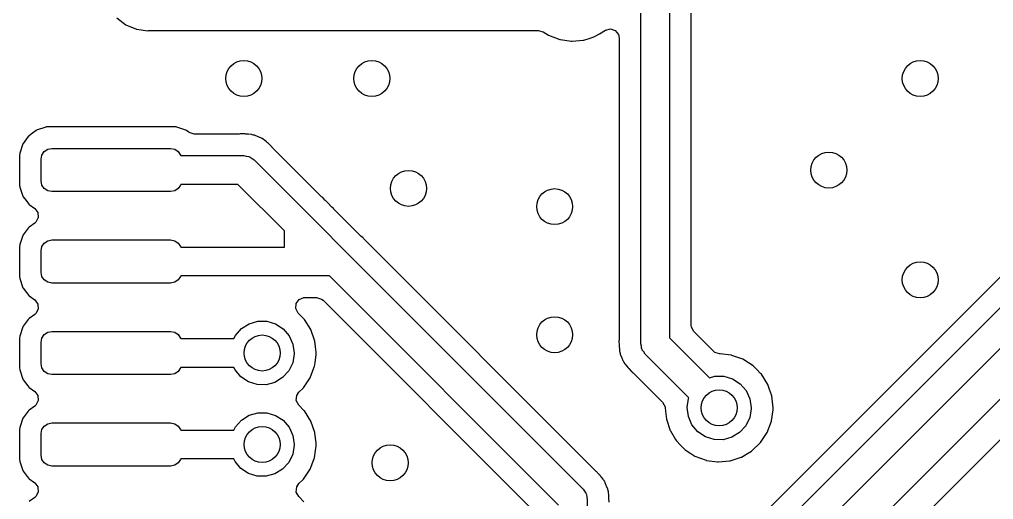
# Model space of a CAD drawing. Extents: x 0.02 to 3.18, y 0.02 to 2.78.
# Drawn here: x 0.837 to 1.37, y 2.01 to 2.272 of the extents above; entities that cross this region are included whole.
import ezdxf

# ---------------------------------------------------------------- set-up
doc = ezdxf.new("R2010")
doc.units = 0
doc.header["$MEASUREMENT"] = 0
doc.layers.add('BLACK', color=7, linetype='CONTINUOUS')

msp = doc.modelspace()

# ---------------------------------------------------------------- linework, layer by layer
at = {"layer": 'BLACK', "linetype": 'CONTINUOUS'}
for p, q in [((1.17713, 2.095), (1.17713, 2.39244)), ((1.19287, 2.39244), (1.19287, 2.09826)), ((1.15829, 1.84943), (1.68805, 2.37919)), ((1.2047, 2.10522), (1.2047, 2.38042)), ((1.70149, 2.37036), (1.17173, 1.8406)), ((0.89054, 2.27314), (0.892052, 2.27198)), ((0.892052, 2.27198), (0.895479, 2.26935)), ((0.895479, 2.26935), (0.90123, 2.26697)), ((0.90123, 2.26697), (0.907402, 2.26615)), ((0.907402, 2.26615), (0.907724, 2.2662)), ((0.907724, 2.2662), (0.908629, 2.26632)), ((0.908629, 2.26632), (0.909276, 2.26636)), ((0.909276, 2.26636), (1.12104, 2.26636)), ((1.12104, 2.26636), (1.12376, 2.26555)), ((1.12376, 2.26555), (1.12668, 2.26364)), ((1.1545, 2.26447), (1.15779, 2.26644)), ((1.15779, 2.26644), (1.1605, 2.26713)), ((1.1605, 2.26713), (1.16316, 2.26626)), ((1.16316, 2.26626), (1.16491, 2.26408)), ((1.12668, 2.26364), (1.13285, 2.26134)), ((1.13285, 2.26134), (1.13313, 2.2613)), ((1.13313, 2.2613), (1.13313, 2.2613)), ((1.13313, 2.2613), (1.13911, 2.26051)), ((1.13911, 2.26051), (1.13911, 2.26051)), ((1.13911, 2.26051), (1.13938, 2.26047)), ((1.13938, 2.26047), (1.13966, 2.2605)), ((1.13966, 2.2605), (1.14566, 2.26104)), ((1.13966, 2.2605), (1.13966, 2.2605)), ((1.14566, 2.26104), (1.14594, 2.26107)), ((1.14594, 2.26107), (1.14935, 2.26218)), ((1.14935, 2.26218), (1.15194, 2.26302)), ((1.15194, 2.26302), (1.1522, 2.2631)), ((1.15194, 2.26302), (1.15194, 2.26302)), ((1.1522, 2.2631), (1.1545, 2.26447)), ((1.16491, 2.26408), (1.1653, 2.26218)), ((1.1653, 2.26218), (1.1653, 2.09776)), ((0.846269, 2.21154), (0.84368, 2.20962)), ((0.84627, 2.21154), (0.846269, 2.21154)), ((0.846568, 2.21176), (0.84627, 2.21154)), ((0.8516, 2.21352), (0.846568, 2.21176)), ((0.851901, 2.21355), (0.8516, 2.21352)), ((0.852136, 2.21358), (0.851901, 2.21355)), ((0.851901, 2.21355), (0.851901, 2.21355)), ((0.852841, 2.21364), (0.852136, 2.21358)), ((0.922041, 2.21364), (0.852841, 2.21364)), ((0.922746, 2.21358), (0.922041, 2.21364)), ((0.922981, 2.21355), (0.922746, 2.21358)), ((0.923282, 2.21352), (0.922981, 2.21355)), ((0.922981, 2.21355), (0.922981, 2.21355)), ((0.928314, 2.21176), (0.923282, 2.21352)), ((0.928612, 2.21154), (0.928314, 2.21176)), ((0.929779, 2.21068), (0.928612, 2.21154)), ((0.928612, 2.21154), (0.928612, 2.21154)), ((0.842057, 2.20829), (0.839329, 2.2046)), ((0.842278, 2.20859), (0.842057, 2.20829)), ((0.84368, 2.20962), (0.842278, 2.20859)), ((0.930045, 2.21049), (0.929779, 2.21068)), ((0.932727, 2.2097), (0.930045, 2.21049)), ((0.957389, 2.2097), (0.932727, 2.2097)), ((0.957948, 2.20976), (0.957389, 2.2097)), ((0.9583, 2.20979), (0.957948, 2.20976)), ((0.957948, 2.20976), (0.957948, 2.20976)), ((0.958646, 2.20986), (0.9583, 2.20979)), ((0.959962, 2.20976), (0.958646, 2.20986)), ((0.960569, 2.20972), (0.959962, 2.20976)), ((0.960937, 2.2097), (0.960569, 2.20972)), ((0.961535, 2.2097), (0.960937, 2.2097)), ((0.962053, 2.20962), (0.961535, 2.2097)), ((0.962447, 2.20958), (0.962053, 2.20962)), ((0.964275, 2.20944), (0.962447, 2.20958)), ((0.964606, 2.20932), (0.964275, 2.20944)), ((0.964752, 2.20929), (0.964606, 2.20932)), ((0.965329, 2.20914), (0.964752, 2.20929)), ((0.965471, 2.20909), (0.965329, 2.20914)), ((0.96582, 2.20904), (0.965471, 2.20909)), ((0.96614, 2.20889), (0.96582, 2.20904)), ((0.967478, 2.20826), (0.96614, 2.20889)), ((0.96614, 2.20889), (0.96614, 2.20889)), ((0.967845, 2.2081), (0.967478, 2.20826)), ((0.969189, 2.2076), (0.967845, 2.2081)), ((0.96956, 2.20746), (0.969189, 2.2076)), ((0.969843, 2.20725), (0.96956, 2.20746)), ((0.969973, 2.20718), (0.969843, 2.20725)), ((0.970486, 2.20687), (0.969973, 2.20718)), ((0.97061, 2.20679), (0.970486, 2.20687)), ((0.97093, 2.20664), (0.97061, 2.20679)), ((0.971194, 2.2064), (0.97093, 2.20664)), ((0.972302, 2.20543), (0.971194, 2.2064)), ((1.44884, 2.20671), (1.08802, 1.84589)), ((0.839109, 2.2043), (0.837342, 2.19927)), ((0.839329, 2.2046), (0.839109, 2.2043)), ((0.839329, 2.2046), (0.839329, 2.2046)), ((0.850785, 2.20008), (0.852701, 2.20136)), ((0.852701, 2.20136), (0.854961, 2.20181)), ((0.854961, 2.20181), (0.919921, 2.20181)), ((0.919921, 2.20181), (0.922181, 2.20136)), ((0.922181, 2.20136), (0.924097, 2.20008)), ((0.972611, 2.20518), (0.972302, 2.20543)), ((0.972792, 2.20504), (0.972611, 2.20518)), ((0.972933, 2.20493), (0.972792, 2.20504)), ((0.973374, 2.20449), (0.972933, 2.20493)), ((0.973598, 2.20428), (0.973374, 2.20449)), ((0.974429, 2.20355), (0.973598, 2.20428)), ((0.97516, 2.2029), (0.974429, 2.20355)), ((0.975349, 2.2026), (0.97516, 2.2029)), ((0.975578, 2.20233), (0.975349, 2.2026)), ((0.975593, 2.20235), (0.975578, 2.20233)), ((0.975887, 2.20198), (0.975593, 2.20235)), ((1.00209, 2.17578), (0.975887, 2.20198)), ((1.09443, 1.83557), (1.46213, 2.20326)), ((0.837342, 2.19927), (0.837224, 2.19802)), ((0.837224, 2.19802), (0.837224, 2.18198)), ((0.849055, 2.19591), (0.849505, 2.19817)), ((0.849055, 2.18409), (0.849055, 2.19591)), ((0.849505, 2.19817), (0.850785, 2.20008)), ((0.924097, 2.20008), (0.925377, 2.19817)), ((0.925377, 2.19817), (0.925435, 2.19787)), ((0.925435, 2.19787), (0.960014, 2.19787)), ((0.960014, 2.19787), (0.961296, 2.19758)), ((0.961296, 2.19758), (0.962602, 2.19743)), ((0.962602, 2.19743), (0.962986, 2.19719)), ((0.962986, 2.19719), (0.963427, 2.19709)), ((0.963427, 2.19709), (0.964454, 2.19627)), ((0.964454, 2.19627), (0.965568, 2.19557)), ((0.965568, 2.19557), (0.990568, 2.17057)), ((1.47557, 2.19443), (1.10787, 1.82674)), ((0.837224, 2.18198), (0.837342, 2.18073)), ((0.837342, 2.18073), (0.839109, 2.1757)), ((0.849505, 2.18183), (0.849055, 2.18409)), ((0.850785, 2.17992), (0.849505, 2.18183)), ((0.852701, 2.17864), (0.850785, 2.17992)), ((0.924097, 2.17992), (0.922181, 2.17864)), ((0.925377, 2.18183), (0.924097, 2.17992)), ((0.925435, 2.18213), (0.925377, 2.18183)), ((0.956738, 2.18213), (0.925435, 2.18213)), ((0.982126, 2.15674), (0.956738, 2.18213)), ((0.839109, 2.1757), (0.839329, 2.1754)), ((0.839329, 2.1754), (0.839329, 2.1754)), ((0.839329, 2.1754), (0.840904, 2.17327)), ((0.854961, 2.17819), (0.852701, 2.17864)), ((0.919921, 2.17819), (0.854961, 2.17819)), ((0.922181, 2.17864), (0.919921, 2.17819)), ((1.00252, 2.17543), (1.00209, 2.17578)), ((1.00279, 2.17519), (1.00252, 2.17543)), ((1.00252, 2.17543), (1.00252, 2.17543)), ((1.00309, 2.175), (1.00279, 2.17519)), ((1.00435, 2.17354), (1.00309, 2.175)), ((0.840904, 2.17327), (0.842278, 2.17141)), ((0.842278, 2.17141), (0.842576, 2.17119)), ((0.842576, 2.17119), (0.842576, 2.17119)), ((0.842576, 2.17119), (0.845556, 2.16899)), ((0.845556, 2.16899), (0.847245, 2.16676)), ((0.990568, 2.17057), (0.995475, 2.16566)), ((1.0046, 2.17327), (1.00435, 2.17354)), ((1.00695, 2.17092), (1.0046, 2.17327)), ((1.00699, 2.17088), (1.00695, 2.17092)), ((1.00704, 2.17086), (1.00699, 2.17088)), ((1.00811, 2.16977), (1.00704, 2.17086)), ((1.00915, 2.16872), (1.00811, 2.16977)), ((1.00917, 2.16869), (1.00915, 2.16872)), ((0.847462, 2.16398), (0.846139, 2.16151)), ((0.847245, 2.16676), (0.847462, 2.16398)), ((0.995475, 2.16566), (1.00058, 2.16056)), ((1.02337, 2.15449), (1.00917, 2.16869)), ((0.842057, 2.15829), (0.839329, 2.1546)), ((0.842278, 2.15859), (0.842057, 2.15829)), ((0.842576, 2.15881), (0.842278, 2.15859)), ((0.845556, 2.16101), (0.842576, 2.15881)), ((0.842576, 2.15881), (0.842576, 2.15881)), ((0.846139, 2.16151), (0.845556, 2.16101)), ((1.00058, 2.16056), (1.00058, 2.16056)), ((1.00058, 2.16056), (1.01558, 2.14556)), ((0.839109, 2.1543), (0.837342, 2.14927)), ((0.839329, 2.1546), (0.839109, 2.1543)), ((0.839329, 2.1546), (0.839329, 2.1546)), ((0.982126, 2.14787), (0.982126, 2.15674)), ((1.0236, 2.15428), (1.02337, 2.15449)), ((1.02398, 2.15395), (1.0236, 2.15428)), ((1.02516, 2.1529), (1.02398, 2.15395)), ((1.02535, 2.1526), (1.02516, 2.1529)), ((0.837342, 2.14927), (0.837224, 2.14802)), ((0.837224, 2.14802), (0.837224, 2.13198)), ((0.849055, 2.14591), (0.849505, 2.14817)), ((0.849505, 2.14817), (0.850785, 2.15008)), ((0.850785, 2.15008), (0.852701, 2.15136)), ((0.852701, 2.15136), (0.854961, 2.15181)), ((0.854961, 2.15181), (0.919921, 2.15181)), ((0.919921, 2.15181), (0.922181, 2.15136)), ((0.922181, 2.15136), (0.924097, 2.15008)), ((0.924097, 2.15008), (0.925377, 2.14817)), ((0.925377, 2.14817), (0.925435, 2.14787)), ((0.925435, 2.14787), (0.982126, 2.14787)), ((1.02558, 2.15233), (1.02535, 2.1526)), ((1.02559, 2.15235), (1.02558, 2.15233)), ((1.02589, 2.15198), (1.02559, 2.15235)), ((1.15209, 2.02578), (1.02589, 2.15198)), ((0.849055, 2.13409), (0.849055, 2.14591)), ((1.01558, 2.14556), (1.01558, 2.14556)), ((1.01558, 2.14556), (1.14558, 2.01556)), ((0.837224, 2.13198), (0.837342, 2.13073)), ((0.849505, 2.13183), (0.849055, 2.13409)), ((0.850785, 2.12992), (0.849505, 2.13183)), ((0.925377, 2.13183), (0.924097, 2.12992)), ((0.925435, 2.13213), (0.925377, 2.13183)), ((1.00674, 2.13213), (0.925435, 2.13213)), ((1.13213, 2.00674), (1.00674, 2.13213)), ((0.837342, 2.13073), (0.839109, 2.1257)), ((0.852701, 2.12864), (0.850785, 2.12992)), ((0.854961, 2.12819), (0.852701, 2.12864)), ((0.919921, 2.12819), (0.854961, 2.12819)), ((0.922181, 2.12864), (0.919921, 2.12819)), ((0.924097, 2.12992), (0.922181, 2.12864)), ((0.839109, 2.1257), (0.839329, 2.1254)), ((0.839329, 2.1254), (0.839329, 2.1254)), ((0.839329, 2.1254), (0.840994, 2.12315)), ((0.840994, 2.12315), (0.842278, 2.12141)), ((0.842278, 2.12141), (0.842576, 2.12119)), ((0.842576, 2.12119), (0.842576, 2.12119)), ((0.842576, 2.12119), (0.845556, 2.11899)), ((0.845556, 2.11899), (0.847245, 2.11676)), ((0.847245, 2.11676), (0.847462, 2.11398)), ((0.988348, 2.1143), (0.988557, 2.11708)), ((0.988557, 2.11708), (0.99024, 2.11932)), ((0.99024, 2.11932), (0.992862, 2.12028)), ((0.992862, 2.12028), (0.993199, 2.1203)), ((0.993199, 2.1203), (0.999783, 2.1203)), ((0.999783, 2.1203), (1.00247, 2.11951)), ((1.00247, 2.11951), (1.00329, 2.11884)), ((1.00329, 2.11884), (1.11884, 2.00329)), ((0.845556, 2.11101), (0.842576, 2.10881)), ((0.846139, 2.11151), (0.845556, 2.11101)), ((0.847462, 2.11398), (0.846139, 2.11151)), ((0.989679, 2.11184), (0.988348, 2.1143)), ((0.993147, 2.10835), (0.989679, 2.11184)), ((0.842057, 2.10829), (0.839329, 2.1046)), ((0.842278, 2.10859), (0.842057, 2.10829)), ((0.842576, 2.10881), (0.842278, 2.10859)), ((0.842576, 2.10881), (0.842576, 2.10881)), ((0.958645, 2.10334), (0.962846, 2.10599)), ((0.962846, 2.10599), (0.967622, 2.10736)), ((0.967622, 2.10736), (0.97259, 2.10733)), ((0.97259, 2.10733), (0.977349, 2.1059)), ((0.977349, 2.1059), (0.981517, 2.1032)), ((0.996637, 2.10276), (0.993147, 2.10835)), ((1.20482, 2.10416), (1.2047, 2.10522)), ((0.839109, 2.1043), (0.837342, 2.09927)), ((0.839329, 2.1046), (0.839109, 2.1043)), ((0.839329, 2.1046), (0.839329, 2.1046)), ((0.849505, 2.09817), (0.850785, 2.10008)), ((0.850785, 2.10008), (0.852701, 2.10136)), ((0.852701, 2.10136), (0.854961, 2.10181)), ((0.854961, 2.10181), (0.919921, 2.10181)), ((0.919921, 2.10181), (0.922181, 2.10136)), ((0.922181, 2.10136), (0.924097, 2.10008)), ((0.924097, 2.10008), (0.925377, 2.09817)), ((0.954538, 2.09787), (0.955357, 2.09962)), ((0.955357, 2.09962), (0.958645, 2.10334)), ((0.981517, 2.1032), (0.984759, 2.09944)), ((0.998802, 2.09654), (0.996637, 2.10276)), ((1.20616, 2.10171), (1.20482, 2.10416)), ((1.21691, 2.09096), (1.20616, 2.10171)), ((0.837342, 2.09927), (0.837224, 2.09802)), ((0.837224, 2.09802), (0.837224, 2.08198)), ((0.849055, 2.09591), (0.849505, 2.09817)), ((0.849055, 2.08409), (0.849055, 2.09591)), ((0.925377, 2.09817), (0.925435, 2.09787)), ((0.925435, 2.09787), (0.954538, 2.09787)), ((0.984759, 2.09944), (0.986815, 2.09492)), ((0.986815, 2.09492), (0.98752, 2.09)), ((0.999164, 2.09332), (0.998802, 2.09654)), ((1.16523, 2.09694), (1.16516, 2.0966)), ((1.16516, 2.0966), (1.16518, 2.09624)), ((1.16518, 2.09624), (1.16529, 2.09452)), ((1.16526, 2.09729), (1.16523, 2.09694)), ((1.1653, 2.09776), (1.16524, 2.0973)), ((1.16524, 2.0973), (1.16526, 2.09729)), ((1.16529, 2.09452), (1.1653, 2.09421)), ((1.1653, 2.09421), (1.1653, 2.09359)), ((1.17742, 2.09372), (1.17713, 2.095)), ((1.19287, 2.09826), (1.21463, 2.0765)), ((0.987514, 2.08957), (0.98669, 2.08467)), ((0.98752, 2.09), (0.987514, 2.08957)), ((0.998899, 2.08472), (0.999503, 2.08902)), ((0.999484, 2.09047), (0.999164, 2.09332)), ((0.999536, 2.09), (0.999484, 2.09047)), ((0.999503, 2.08902), (0.999525, 2.08918)), ((0.999503, 2.08902), (0.999503, 2.08902)), ((0.999525, 2.08918), (0.999536, 2.09)), ((1.1653, 2.09359), (1.16532, 2.09341)), ((1.16532, 2.09341), (1.16535, 2.09319)), ((1.16535, 2.09319), (1.16539, 2.09279)), ((1.16539, 2.09279), (1.16544, 2.09197)), ((1.16544, 2.09197), (1.16551, 2.09096)), ((1.16551, 2.09096), (1.16563, 2.09063)), ((1.16563, 2.09063), (1.16566, 2.09048)), ((1.16566, 2.09048), (1.1658, 2.08991)), ((1.1658, 2.08991), (1.16584, 2.08976)), ((1.16584, 2.08976), (1.16589, 2.08941)), ((1.16589, 2.08941), (1.16665, 2.08774)), ((1.17756, 2.09241), (1.17742, 2.09372)), ((1.1778, 2.09203), (1.17756, 2.09241)), ((1.1779, 2.09159), (1.1778, 2.09203)), ((1.17872, 2.09056), (1.1779, 2.09159)), ((1.17942, 2.08944), (1.17872, 2.09056)), ((1.2034, 2.06546), (1.17942, 2.08944)), ((1.21771, 2.09031), (1.21691, 2.09096)), ((1.22021, 2.08956), (1.21771, 2.09031)), ((1.22021, 2.08954), (1.22021, 2.08956)), ((1.22048, 2.0895), (1.22021, 2.08954)), ((1.22647, 2.08879), (1.22048, 2.0895)), ((1.22048, 2.0895), (1.22048, 2.0895)), ((0.849505, 2.08183), (0.849055, 2.08409)), ((0.98669, 2.08467), (0.984524, 2.0802)), ((0.998608, 2.08265), (0.998899, 2.08472)), ((1.16665, 2.08774), (1.1668, 2.08738)), ((1.1668, 2.08738), (1.1673, 2.08599)), ((1.1673, 2.08599), (1.1673, 2.08599)), ((1.1673, 2.08599), (1.16742, 2.08565)), ((1.16742, 2.08565), (1.16763, 2.08537)), ((1.16763, 2.08537), (1.1677, 2.08524)), ((1.1677, 2.08524), (1.168, 2.08472)), ((1.168, 2.08472), (1.16808, 2.0846)), ((1.16808, 2.0846), (1.16823, 2.08427)), ((1.16823, 2.08427), (1.16846, 2.08401)), ((1.16846, 2.08401), (1.16846, 2.08401)), ((1.16846, 2.08401), (1.16942, 2.08289)), ((1.22674, 2.08876), (1.22647, 2.08879)), ((1.22647, 2.08879), (1.22647, 2.08879)), ((1.22701, 2.08866), (1.22674, 2.08876)), ((1.2307, 2.08735), (1.22701, 2.08866)), ((1.22701, 2.08866), (1.22701, 2.08866)), ((1.23295, 2.08655), (1.2307, 2.08735)), ((1.23851, 2.08302), (1.23295, 2.08655)), ((0.837224, 2.08198), (0.837342, 2.08073)), ((0.837342, 2.08073), (0.839109, 2.0757)), ((0.850785, 2.07992), (0.849505, 2.08183)), ((0.852701, 2.07864), (0.850785, 2.07992)), ((0.854961, 2.07819), (0.852701, 2.07864)), ((0.919921, 2.07819), (0.854961, 2.07819)), ((0.922181, 2.07864), (0.919921, 2.07819)), ((0.924097, 2.07992), (0.922181, 2.07864)), ((0.925377, 2.08183), (0.924097, 2.07992)), ((0.925435, 2.08213), (0.925377, 2.08183)), ((0.954517, 2.08213), (0.925435, 2.08213)), ((0.955126, 2.08074), (0.954517, 2.08213)), ((0.958323, 2.07694), (0.955126, 2.08074)), ((0.984524, 2.0802), (0.981191, 2.07652)), ((0.99627, 2.0765), (0.998306, 2.08186)), ((0.998306, 2.08186), (0.99851, 2.0824)), ((0.99851, 2.0824), (0.998608, 2.08265)), ((0.99851, 2.0824), (0.99851, 2.0824)), ((1.16942, 2.08289), (1.16967, 2.08257)), ((1.16967, 2.08257), (1.16998, 2.08215)), ((1.16998, 2.08215), (1.1704, 2.08173)), ((1.1704, 2.08173), (1.17065, 2.08146)), ((1.17065, 2.08146), (1.17191, 2.08)), ((1.17191, 2.08), (1.17221, 2.07981)), ((1.17221, 2.07981), (1.17248, 2.07957)), ((1.17248, 2.07957), (1.17248, 2.07957)), ((1.17248, 2.07957), (1.17291, 2.07922)), ((1.17291, 2.07922), (1.18131, 2.07082)), ((1.24043, 2.08108), (1.23851, 2.08302)), ((1.24262, 2.07888), (1.24043, 2.08108)), ((1.24315, 2.07835), (1.24262, 2.07888)), ((1.24664, 2.07276), (1.24315, 2.07835)), ((0.839109, 2.0757), (0.839329, 2.0754)), ((0.839329, 2.0754), (0.839329, 2.0754)), ((0.839329, 2.0754), (0.841785, 2.07208)), ((0.962458, 2.07419), (0.958323, 2.07694)), ((0.967199, 2.07271), (0.962458, 2.07419)), ((0.976958, 2.07392), (0.972165, 2.07261)), ((0.981191, 2.07652), (0.976958, 2.07392)), ((0.992626, 2.07101), (0.99627, 2.0765)), ((1.21463, 2.0765), (1.21762, 2.07736)), ((1.21762, 2.07736), (1.22259, 2.07733)), ((1.22259, 2.07733), (1.22735, 2.0759)), ((1.22735, 2.0759), (1.23152, 2.0732)), ((1.23152, 2.0732), (1.23476, 2.06944)), ((0.841785, 2.07208), (0.842278, 2.07141)), ((0.842278, 2.07141), (0.842576, 2.07119)), ((0.842576, 2.07119), (0.842576, 2.07119)), ((0.842576, 2.07119), (0.845556, 2.06899)), ((0.845556, 2.06899), (0.847245, 2.06676)), ((0.972165, 2.07261), (0.967199, 2.07271)), ((0.988876, 2.06676), (0.990097, 2.06861)), ((0.990097, 2.06861), (0.992425, 2.07082)), ((0.992425, 2.07082), (0.992626, 2.07101)), ((0.992425, 2.07082), (0.992425, 2.07082)), ((1.18131, 2.07082), (1.18907, 2.06306)), ((1.23476, 2.06944), (1.23682, 2.06492)), ((1.24758, 2.07005), (1.24664, 2.07276)), ((1.24862, 2.06707), (1.24758, 2.07005)), ((0.847462, 2.06398), (0.846139, 2.06151)), ((0.847245, 2.06676), (0.847462, 2.06398)), ((0.988667, 2.06398), (0.988876, 2.06676)), ((0.989998, 2.06152), (0.988667, 2.06398)), ((1.18907, 2.06306), (1.19041, 2.06061)), ((1.20248, 2.06021), (1.20325, 2.06512)), ((1.20325, 2.06512), (1.2034, 2.06546)), ((1.23682, 2.06492), (1.23752, 2.06)), ((1.2488, 2.06654), (1.24862, 2.06707)), ((1.24954, 2.06), (1.2488, 2.06654)), ((0.842057, 2.05829), (0.839329, 2.0546)), ((0.842278, 2.05859), (0.842057, 2.05829)), ((0.842576, 2.05881), (0.842278, 2.05859)), ((0.845556, 2.06101), (0.842576, 2.05881)), ((0.842576, 2.05881), (0.842576, 2.05881)), ((0.846139, 2.06151), (0.845556, 2.06101)), ((0.962846, 2.05599), (0.967622, 2.05736)), ((0.967622, 2.05736), (0.97259, 2.05733)), ((0.97259, 2.05733), (0.977349, 2.0559)), ((0.992833, 2.05866), (0.989998, 2.06152)), ((0.993147, 2.05835), (0.992833, 2.05866)), ((0.996637, 2.05276), (0.993147, 2.05835)), ((1.19041, 2.06061), (1.1905, 2.06004)), ((1.1905, 2.06004), (1.19069, 2.05814)), ((1.19069, 2.05814), (1.19111, 2.05386)), ((1.20313, 2.05529), (1.20248, 2.06021)), ((1.23751, 2.05957), (1.23669, 2.05467)), ((1.23752, 2.06), (1.23751, 2.05957)), ((1.24865, 2.05293), (1.2495, 2.05902)), ((1.2495, 2.05902), (1.24952, 2.05918)), ((1.2495, 2.05902), (1.2495, 2.05902)), ((1.24952, 2.05918), (1.24954, 2.06)), ((0.839109, 2.0543), (0.837342, 2.04927)), ((0.839329, 2.0546), (0.839109, 2.0543)), ((0.839329, 2.0546), (0.839329, 2.0546)), ((0.852701, 2.05136), (0.854961, 2.05181)), ((0.854961, 2.05181), (0.919921, 2.05181)), ((0.919921, 2.05181), (0.922181, 2.05136)), ((0.955357, 2.04962), (0.958645, 2.05334)), ((0.958645, 2.05334), (0.962846, 2.05599)), ((0.977349, 2.0559), (0.981517, 2.0532)), ((0.981517, 2.0532), (0.984759, 2.04944)), ((0.998802, 2.04654), (0.996637, 2.05276)), ((1.19111, 2.05386), (1.19319, 2.04761)), ((1.20513, 2.05074), (1.20313, 2.05529)), ((1.23669, 2.05467), (1.23452, 2.0502)), ((1.24627, 2.0465), (1.24861, 2.05265)), ((1.24861, 2.05265), (1.24865, 2.05293)), ((0.837342, 2.04927), (0.837224, 2.04802)), ((0.837224, 2.04802), (0.837224, 2.03198)), ((0.849055, 2.04591), (0.849505, 2.04817)), ((0.849505, 2.04817), (0.850785, 2.05008)), ((0.850785, 2.05008), (0.852701, 2.05136)), ((0.922181, 2.05136), (0.924097, 2.05008)), ((0.924097, 2.05008), (0.925377, 2.04817)), ((0.925377, 2.04817), (0.925435, 2.04787)), ((0.925435, 2.04787), (0.954538, 2.04787)), ((0.954538, 2.04787), (0.955357, 2.04962)), ((0.984759, 2.04944), (0.986815, 2.04492)), ((0.998833, 2.04627), (0.998802, 2.04654)), ((0.999444, 2.04082), (0.998833, 2.04627)), ((1.19319, 2.04761), (1.19333, 2.04737)), ((1.19333, 2.04737), (1.19612, 2.04276)), ((1.20832, 2.04694), (1.20513, 2.05074)), ((1.21246, 2.04419), (1.20832, 2.04694)), ((1.23119, 2.04652), (1.22696, 2.04392)), ((1.23452, 2.0502), (1.23119, 2.04652)), ((1.24263, 2.04101), (1.24627, 2.0465)), ((0.849055, 2.03409), (0.849055, 2.04591)), ((0.986815, 2.04492), (0.98752, 2.04)), ((1.19612, 2.04276), (1.1966, 2.04198)), ((1.1966, 2.04198), (1.19679, 2.04178)), ((1.19679, 2.04178), (1.19679, 2.04178)), ((1.19679, 2.04178), (1.19866, 2.03984)), ((1.2172, 2.04271), (1.21246, 2.04419)), ((1.22217, 2.04261), (1.2172, 2.04271)), ((1.22696, 2.04392), (1.22217, 2.04261)), ((1.23786, 2.03647), (1.24263, 2.04101)), ((0.987514, 2.03957), (0.98669, 2.03467)), ((0.98752, 2.04), (0.987514, 2.03957)), ((0.998608, 2.03265), (0.999166, 2.03662)), ((0.999166, 2.03662), (0.999503, 2.03902)), ((0.999536, 2.04), (0.999444, 2.04082)), ((0.999503, 2.03902), (0.999525, 2.03918)), ((0.999503, 2.03902), (0.999503, 2.03902)), ((0.999525, 2.03918), (0.999536, 2.04)), ((1.19866, 2.03984), (1.20117, 2.03724)), ((1.20117, 2.03724), (1.2014, 2.03709)), ((1.2014, 2.03709), (1.20141, 2.03709)), ((1.20141, 2.03709), (1.20454, 2.03504)), ((1.23545, 2.03504), (1.23762, 2.03633)), ((1.23762, 2.03633), (1.23786, 2.03647)), ((1.23762, 2.03633), (1.23762, 2.03633)), ((0.837224, 2.03198), (0.837342, 2.03073)), ((0.837342, 2.03073), (0.839109, 2.0257)), ((0.849505, 2.03183), (0.849055, 2.03409)), ((0.850785, 2.02992), (0.849505, 2.03183)), ((0.925377, 2.03183), (0.924097, 2.02992)), ((0.925435, 2.03213), (0.925377, 2.03183)), ((0.954517, 2.03213), (0.925435, 2.03213)), ((0.955126, 2.03074), (0.954517, 2.03213)), ((0.958323, 2.02694), (0.955126, 2.03074)), ((0.984524, 2.0302), (0.981191, 2.02652)), ((0.98669, 2.03467), (0.984524, 2.0302)), ((0.99627, 2.0265), (0.998306, 2.03186)), ((0.998306, 2.03186), (0.99851, 2.0324)), ((0.99851, 2.0324), (0.998608, 2.03265)), ((0.99851, 2.0324), (0.99851, 2.0324)), ((1.20454, 2.03504), (1.20668, 2.03364)), ((1.20668, 2.03364), (1.21285, 2.03134)), ((1.21285, 2.03134), (1.21313, 2.0313)), ((1.21313, 2.0313), (1.21313, 2.0313)), ((1.21313, 2.0313), (1.21911, 2.03051)), ((1.21911, 2.03051), (1.21911, 2.03051)), ((1.21911, 2.03051), (1.21938, 2.03047)), ((1.21938, 2.03047), (1.21966, 2.0305)), ((1.21966, 2.0305), (1.22566, 2.03104)), ((1.21966, 2.0305), (1.21966, 2.0305)), ((1.22566, 2.03104), (1.22594, 2.03107)), ((1.22594, 2.03107), (1.22873, 2.03198)), ((1.22873, 2.03198), (1.23194, 2.03302)), ((1.23194, 2.03302), (1.2322, 2.0331)), ((1.23194, 2.03302), (1.23194, 2.03302)), ((1.2322, 2.0331), (1.23545, 2.03504)), ((0.839109, 2.0257), (0.839329, 2.0254)), ((0.839329, 2.0254), (0.839329, 2.0254)), ((0.839329, 2.0254), (0.841509, 2.02245)), ((0.852701, 2.02864), (0.850785, 2.02992)), ((0.854961, 2.02819), (0.852701, 2.02864)), ((0.919921, 2.02819), (0.854961, 2.02819)), ((0.922181, 2.02864), (0.919921, 2.02819)), ((0.924097, 2.02992), (0.922181, 2.02864)), ((0.962458, 2.02419), (0.958323, 2.02694)), ((0.981191, 2.02652), (0.976958, 2.02392)), ((0.992626, 2.02101), (0.99627, 2.0265)), ((1.15252, 2.02543), (1.15209, 2.02578)), ((1.15279, 2.02519), (1.15252, 2.02543)), ((1.15252, 2.02543), (1.15252, 2.02543)), ((1.15309, 2.025), (1.15279, 2.02519)), ((1.15332, 2.02473), (1.15309, 2.025)), ((0.841509, 2.02245), (0.842278, 2.02141)), ((0.842278, 2.02141), (0.842576, 2.02119)), ((0.842576, 2.02119), (0.842576, 2.02119)), ((0.842576, 2.02119), (0.845556, 2.01899)), ((0.967199, 2.02271), (0.962458, 2.02419)), ((0.972165, 2.02261), (0.967199, 2.02271)), ((0.976958, 2.02392), (0.972165, 2.02261)), ((0.990097, 2.01861), (0.992425, 2.02082)), ((0.992425, 2.02082), (0.992626, 2.02101)), ((0.992425, 2.02082), (0.992425, 2.02082)), ((1.15435, 2.02354), (1.15332, 2.02473)), ((1.1546, 2.02327), (1.15435, 2.02354)), ((1.15502, 2.02285), (1.1546, 2.02327)), ((1.15513, 2.02269), (1.15502, 2.02285)), ((1.15533, 2.02243), (1.15513, 2.02269)), ((1.15558, 2.02211), (1.15533, 2.02243)), ((1.15654, 2.02099), (1.15558, 2.02211)), ((1.15677, 2.02073), (1.15654, 2.02099)), ((1.15654, 2.02099), (1.15654, 2.02099)), ((1.15692, 2.0204), (1.15677, 2.02073)), ((1.157, 2.02028), (1.15692, 2.0204)), ((1.1573, 2.01976), (1.157, 2.02028)), ((1.15737, 2.01963), (1.1573, 2.01976)), ((1.15758, 2.01935), (1.15737, 2.01963)), ((0.845556, 2.01899), (0.847245, 2.01676)), ((0.847245, 2.01676), (0.847462, 2.01398)), ((0.988667, 2.01398), (0.988876, 2.01676)), ((0.988876, 2.01676), (0.990097, 2.01861)), ((1.14558, 2.01556), (1.14628, 2.01444)), ((1.14628, 2.01444), (1.1471, 2.01341)), ((1.1577, 2.01901), (1.15758, 2.01935)), ((1.1582, 2.01762), (1.1577, 2.01901)), ((1.1577, 2.01901), (1.1577, 2.01901)), ((1.15835, 2.01726), (1.1582, 2.01762)), ((1.15911, 2.01559), (1.15835, 2.01726)), ((1.15916, 2.01524), (1.15911, 2.01559)), ((1.1592, 2.01509), (1.15916, 2.01524)), ((1.15934, 2.01452), (1.1592, 2.01509)), ((1.15937, 2.01437), (1.15934, 2.01452)), ((1.15949, 2.01404), (1.15937, 2.01437)), ((0.845556, 2.01101), (0.842576, 2.00881)), ((0.846139, 2.01151), (0.845556, 2.01101)), ((0.847462, 2.01398), (0.846139, 2.01151)), ((0.989998, 2.01152), (0.988667, 2.01398)), ((0.992828, 2.00867), (0.989998, 2.01152)), ((1.1471, 2.01341), (1.1472, 2.01297)), ((1.1472, 2.01297), (1.14744, 2.01259)), ((1.14744, 2.01259), (1.14758, 2.01128)), ((1.14758, 2.01128), (1.14787, 2.01)), ((1.14787, 2.01), (1.14787, 1.98556)), ((1.15952, 2.01368), (1.15949, 2.01404)), ((1.15961, 2.01221), (1.15952, 2.01368)), ((1.15965, 2.01181), (1.15961, 2.01221)), ((1.1597, 2.01141), (1.15965, 2.01181)), ((1.1597, 2.01079), (1.1597, 2.01141)), ((1.15971, 2.01048), (1.1597, 2.01079)), ((1.15984, 2.0084), (1.15971, 2.01048))]:
    msp.add_line(p, q, dxfattribs=at)
at = {"layer": 'BLACK'}
for centre in [(0.96, 2.24), (1.03, 2.24), (1.33, 2.24), (1.28, 2.19), (1.05, 2.18), (1.13, 2.17), (1.33, 2.13), (1.13, 2.1), (0.97, 2.09), (1.22, 2.06), (0.97, 2.04), (1.04, 2.03)]:
    msp.add_circle(centre, 0.009843, dxfattribs=at)

doc.saveas('drawing.dxf')
